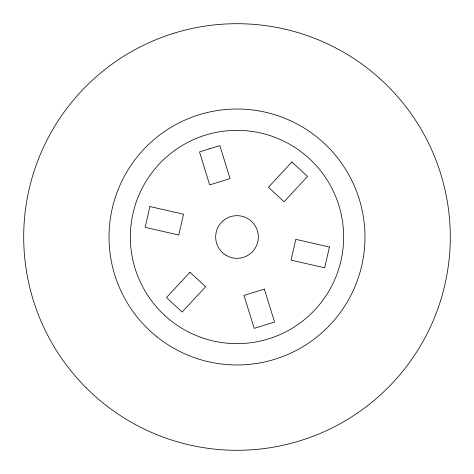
<?xml version="1.0" encoding="UTF-8"?>
<svg xmlns="http://www.w3.org/2000/svg" width="474" height="474" viewBox="0 0 474 474"><rect width="100%" height="100%" fill="white"/><g stroke="black" fill="none" stroke-linecap="round" stroke-linejoin="round"><path stroke-width="0.71" d="M329.436 247.013L324.702 267.81L291.06 260.131L295.8 239.34L329.436 247.013M149.885 206.546L145.145 227.342L178.793 235.015L183.533 214.218L149.885 206.546M189.944 272.254L166.475 297.559L182.111 312.064L205.586 286.764L189.944 272.254M291.901 161.966L268.438 187.248L284.068 201.758L307.549 176.464L291.901 161.966M209.757 148.747L199.501 151.923L209.65 184.89L230.038 178.615L219.883 145.631L209.757 148.747M264.385 289.087L244.003 295.379L254.183 328.358L274.565 322.065L264.385 289.087M164.478 315.198A106.65 106.65 0 0 0 340.984 260.712A106.65 106.65 0 0 0 205.544 135.096A106.65 106.65 0 0 0 164.478 315.198M86.173 387.827A213.3 213.3 0 0 0 443.03 292.203A213.3 213.3 0 0 0 181.797 30.97A213.3 213.3 0 0 0 86.173 387.827M156.918 336.824A127.98 127.98 0 0 0 363.493 256.44A127.98 127.98 0 0 0 190.589 117.73A127.98 127.98 0 0 0 156.918 336.824M226.335 255.474A21.33 21.33 0 0 0 258.33 237A21.33 21.33 0 0 0 226.335 218.526A21.33 21.33 0 0 0 226.335 255.474"/></g></svg>
